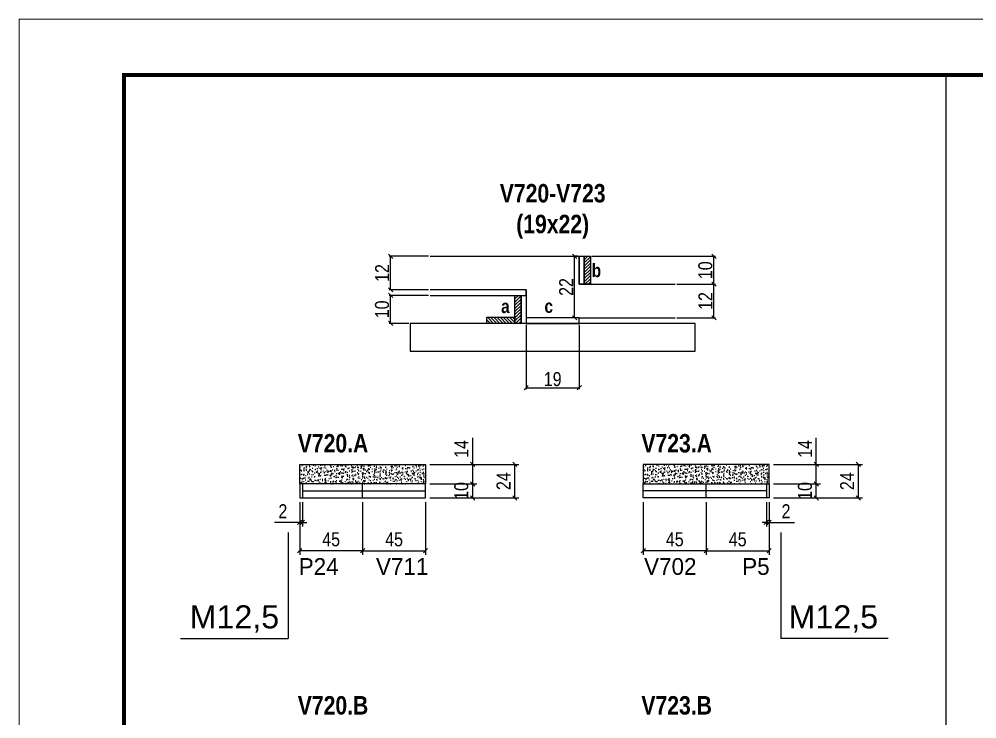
# Model space of a CAD drawing. Extents: x 13154 to 22413, y 1253 to 30260.
# Drawn here: x 16338 to 17023, y 21329 to 21829 of the extents above; entities that cross this region are included whole.
import ezdxf

# ---------------------------------------------------------------- set-up
doc = ezdxf.new("R2010")
doc.units = 0
doc.linetypes.add('DASHED', pattern=[0.75, 0.5, -0.25])
for name, color, linetype in [('5', 5, 'Continuous'), ('barrote', 251, 'Continuous'), ('COTA', 241, 'Continuous'), ('detalhes', 4, 'Continuous'), ('NOMENCLATURA', 7, 'Continuous'), ('Painéis', 200, 'Continuous'), ('SARR_2.2x10', 60, 'Continuous')]:
    doc.layers.add(name, color=color, linetype=linetype)
for name, color, linetype, lineweight in [('CONCRETO', 251, 'Continuous', 25), ('Folhas', 255, 'Continuous', 9), ('SARRAFO DE PRESSAO', 251, 'DASHED', 9)]:
    doc.layers.add(name, color=color, linetype=linetype, lineweight=lineweight)
doc.styles.add('COTA TECNICA', font='techl___.ttf', dxfattribs={"height": 10})
doc.styles.add('COTA TECNICA 2X', font='techl___.ttf', dxfattribs={"height": 10})
doc.styles.add('ROMAS860', font='ROMAS860.SHX')
doc.styles.get("Standard").update_dxf_attribs({"font": 'arial.ttf'})
doc.styles.add('TECNICA', font='techb___.ttf', dxfattribs={"height": 10})
doc.dimstyles.new('PAINEL', dxfattribs={"dimtxt": 10, "dimasz": 3, "dimexe": 3, "dimexo": 3, "dimgap": 3, "dimtad": 1, "dimdec": 1, "dimzin": 12, "dimdsep": 46, "dimtxsty": 'COTA TECNICA', "dimblk1": 'OBLIQUE', "dimblk2": 'OBLIQUE', "dimsah": 1, "dimcen": 0.9, "dimclrd": 4, "dimclre": 4, "dimclrt": 240, "dimadec": 1, "dimazin": 3, "dimtfac": 1, "dimtdec": 1, "dimtmove": 0, "dimatfit": 3, "dimfxl": 1, "dimtolj": 1, "dimtzin": 12, "dimarcsym": 0})
doc.dimstyles.new('SECAO', dxfattribs={"dimscale": 0.333333, "dimtxt": 5, "dimasz": 9, "dimexe": 3, "dimexo": 3, "dimgap": 3, "dimtad": 1, "dimdec": 1, "dimlfac": 0.5, "dimzin": 12, "dimdsep": 46, "dimtxsty": 'COTA TECNICA 2X', "dimblk1": 'OBLIQUE', "dimblk2": 'OBLIQUE', "dimsah": 1, "dimcen": 0.9, "dimclrd": 4, "dimclre": 4, "dimclrt": 240, "dimadec": 1, "dimazin": 3, "dimtfac": 1, "dimtdec": 1, "dimtmove": 0, "dimatfit": 3, "dimfxl": 1, "dimtolj": 1, "dimtzin": 12, "dimarcsym": 0})

# ---------------------------------------------------------------- blocks, each defined once
blk = doc.blocks.new('9999999999')
at = {"layer": 'Folhas'}
blk.add_lwpolyline([(98138.98, 34190.21), (99623.98, 34190.21), (99623.98, 35240.21), (98138.98, 35240.21)], close=True, dxfattribs=at)
at = {"layer": 'Folhas', "color": 30, "const_width": 3}
blk.add_lwpolyline([(98213.98, 34230.21), (99583.98, 34230.21), (99583.98, 35200.21), (98213.98, 35200.21)], close=True, dxfattribs=at)
blk = doc.blocks.new('_Oblique')
at = {"color": 0, "linetype": 'ByBlock', "lineweight": -2}
blk.add_line((-0.5, -0.5), (0.5, 0.5), dxfattribs=at)
blk = doc.blocks.new('*D793')
at = {"layer": 'COTA', "color": 4, "lineweight": -2, "transparency": 16777216}
for p, q in [((16737.4, 21659.53), (16734.06, 21659.53)), ((16735.06, 21615.53), (16735.06, 21659.53)), ((16737.4, 21615.53), (16734.06, 21615.53))]:
    blk.add_line(p, q, dxfattribs=at)
at = {"layer": 'Defpoints', "color": 0, "transparency": 16777216}
for p in [(16735.06, 21659.53), (16738.4, 21659.53), (16738.4, 21615.53)]:
    blk.add_point(p, dxfattribs=at)
at = {"layer": 'COTA', "color": 4, "lineweight": -2, "transparency": 16777216, "xscale": 3, "yscale": 3, "zscale": 3}
for p, rotation in [((16735.06, 21659.53), 90), ((16735.06, 21615.53), 270)]:
    blk.add_blockref('_Oblique', p, dxfattribs=dict(at, rotation=rotation))
at = {"layer": 'COTA', "color": 240, "transparency": 16777216, "insert": (16729.06, 21637.53), "char_height": 10, "attachment_point": 5, "rotation": 90, "style": 'COTA TECNICA 2X'}
blk.add_mtext('\\A1;22', dxfattribs=at)
blk = doc.blocks.new('*D794')
at = {"layer": 'COTA', "color": 4, "lineweight": -2, "transparency": 16777216}
for p, q in [((16630.7, 21631.53), (16602.5, 21631.53)), ((16603.5, 21611.53), (16603.5, 21631.53)), ((16616.44, 21611.53), (16602.5, 21611.53))]:
    blk.add_line(p, q, dxfattribs=at)
at = {"layer": 'Defpoints', "color": 0, "transparency": 16777216}
for p in [(16603.5, 21631.53), (16631.7, 21631.53), (16617.44, 21611.53)]:
    blk.add_point(p, dxfattribs=at)
at = {"layer": 'COTA', "color": 4, "lineweight": -2, "transparency": 16777216, "xscale": 3, "yscale": 3, "zscale": 3}
for p, rotation in [((16603.5, 21631.53), 90), ((16603.5, 21611.53), 270)]:
    blk.add_blockref('_Oblique', p, dxfattribs=dict(at, rotation=rotation))
at = {"layer": 'COTA', "color": 240, "transparency": 16777216, "insert": (16597.4, 21621.53), "char_height": 10, "attachment_point": 5, "rotation": 90, "style": 'COTA TECNICA 2X'}
blk.add_mtext('\\A1;10', dxfattribs=at)
blk = doc.blocks.new('*D795')
at = {"layer": 'COTA', "color": 4, "lineweight": -2, "transparency": 16777216}
for p, q in [((16630.7, 21659.53), (16602.5, 21659.53)), ((16603.5, 21635.53), (16603.5, 21659.53)), ((16630.7, 21635.53), (16602.5, 21635.53))]:
    blk.add_line(p, q, dxfattribs=at)
at = {"layer": 'Defpoints', "color": 0, "transparency": 16777216}
for p in [(16603.5, 21659.53), (16631.7, 21659.53), (16631.7, 21635.53)]:
    blk.add_point(p, dxfattribs=at)
at = {"layer": 'COTA', "color": 4, "lineweight": -2, "transparency": 16777216, "xscale": 3, "yscale": 3, "zscale": 3}
for p, rotation in [((16603.5, 21659.53), 90), ((16603.5, 21635.53), 270)]:
    blk.add_blockref('_Oblique', p, dxfattribs=dict(at, rotation=rotation))
at = {"layer": 'COTA', "color": 240, "transparency": 16777216, "insert": (16597.45, 21647.53), "char_height": 10, "attachment_point": 5, "rotation": 90, "style": 'COTA TECNICA 2X'}
blk.add_mtext('\\A1;12', dxfattribs=at)
blk = doc.blocks.new('*D796')
at = {"layer": 'COTA', "color": 4, "lineweight": -2, "transparency": 16777216}
for p, q in [((16808.1, 21639.53), (16835.71, 21639.53)), ((16834.71, 21615.53), (16834.71, 21639.53)), ((16808.1, 21615.53), (16835.71, 21615.53))]:
    blk.add_line(p, q, dxfattribs=at)
at = {"layer": 'Defpoints', "color": 0, "transparency": 16777216}
for p in [(16807.1, 21639.53), (16834.71, 21639.53), (16807.1, 21615.53)]:
    blk.add_point(p, dxfattribs=at)
at = {"layer": 'COTA', "color": 4, "lineweight": -2, "transparency": 16777216, "xscale": 3, "yscale": 3, "zscale": 3}
for p, rotation in [((16834.71, 21639.53), 90), ((16834.71, 21615.53), 270)]:
    blk.add_blockref('_Oblique', p, dxfattribs=dict(at, rotation=rotation))
at = {"layer": 'COTA', "color": 240, "transparency": 16777216, "insert": (16828.65, 21627.53), "char_height": 10, "attachment_point": 5, "rotation": 90, "style": 'COTA TECNICA 2X'}
blk.add_mtext('\\A1;12', dxfattribs=at)
blk = doc.blocks.new('*D797')
at = {"layer": 'COTA', "color": 4, "lineweight": -2, "transparency": 16777216}
for p, q in [((16747.4, 21659.53), (16835.71, 21659.53)), ((16834.71, 21639.53), (16834.71, 21659.53)), ((16808.1, 21639.53), (16835.71, 21639.53))]:
    blk.add_line(p, q, dxfattribs=at)
at = {"layer": 'Defpoints', "color": 0, "transparency": 16777216}
for p in [(16746.4, 21659.53), (16834.71, 21659.53), (16807.1, 21639.53)]:
    blk.add_point(p, dxfattribs=at)
at = {"layer": 'COTA', "color": 4, "lineweight": -2, "transparency": 16777216, "xscale": 3, "yscale": 3, "zscale": 3}
for p, rotation in [((16834.71, 21659.53), 90), ((16834.71, 21639.53), 270)]:
    blk.add_blockref('_Oblique', p, dxfattribs=dict(at, rotation=rotation))
at = {"layer": 'COTA', "color": 240, "transparency": 16777216, "insert": (16828.6, 21649.53), "char_height": 10, "attachment_point": 5, "rotation": 90, "style": 'COTA TECNICA 2X'}
blk.add_mtext('\\A1;10', dxfattribs=at)
blk = doc.blocks.new('*D798')
at = {"layer": 'COTA', "color": 4, "lineweight": -2, "transparency": 16777216}
for p, q in [((16700.4, 21610.53), (16700.4, 21564.5)), ((16738.4, 21610.53), (16738.4, 21564.5)), ((16700.4, 21565.5), (16738.4, 21565.5))]:
    blk.add_line(p, q, dxfattribs=at)
at = {"layer": 'Defpoints', "color": 0, "transparency": 16777216}
for p in [(16700.4, 21611.53), (16738.4, 21611.53), (16738.4, 21565.5)]:
    blk.add_point(p, dxfattribs=at)
at = {"layer": 'COTA', "color": 4, "lineweight": -2, "transparency": 16777216, "xscale": 3, "yscale": 3, "zscale": 3, "rotation": 180}
blk.add_blockref('_Oblique', (16700.4, 21565.5), dxfattribs=at)
at = {"layer": 'COTA', "color": 4, "lineweight": -2, "transparency": 16777216, "xscale": 3, "yscale": 3, "zscale": 3}
blk.add_blockref('_Oblique', (16738.4, 21565.5), dxfattribs=at)
at = {"layer": 'COTA', "color": 240, "transparency": 16777216, "insert": (16719.4, 21571.59), "char_height": 10, "attachment_point": 5, "style": 'COTA TECNICA 2X'}
blk.add_mtext('\\A1;19', dxfattribs=at)
blk = doc.blocks.new('*D799')
at = {"layer": 'COTA', "color": 4, "lineweight": -2, "transparency": 16777216}
for p, q in [((16538.49, 21483.64), (16538.49, 21445.87)), ((16583.49, 21483.64), (16583.49, 21445.87)), ((16583.49, 21448.87), (16538.49, 21448.87))]:
    blk.add_line(p, q, dxfattribs=at)
at = {"layer": 'Defpoints', "color": 0, "transparency": 16777216}
for p in [(16538.49, 21486.64), (16583.49, 21486.64), (16538.49, 21448.87)]:
    blk.add_point(p, dxfattribs=at)
at = {"layer": 'COTA', "color": 4, "lineweight": -2, "transparency": 16777216, "xscale": 3, "yscale": 3, "zscale": 3, "rotation": 180}
blk.add_blockref('_Oblique', (16538.49, 21448.87), dxfattribs=at)
at = {"layer": 'COTA', "color": 4, "lineweight": -2, "transparency": 16777216, "xscale": 3, "yscale": 3, "zscale": 3}
blk.add_blockref('_Oblique', (16583.49, 21448.87), dxfattribs=at)
at = {"layer": 'COTA', "color": 240, "transparency": 16777216, "insert": (16560.99, 21456.98), "char_height": 10, "attachment_point": 5, "style": 'COTA TECNICA'}
blk.add_mtext('\\A1;45', dxfattribs=at)
blk = doc.blocks.new('*D800')
at = {"layer": 'COTA', "color": 4, "lineweight": -2, "transparency": 16777216}
for p, q in [((16631.49, 21496.64), (16665.2, 21496.64)), ((16662.2, 21486.64), (16662.2, 21496.64)), ((16631.49, 21486.64), (16665.2, 21486.64))]:
    blk.add_line(p, q, dxfattribs=at)
at = {"layer": 'Defpoints', "color": 0, "transparency": 16777216}
for p in [(16628.49, 21496.64), (16662.2, 21496.64), (16628.49, 21486.64)]:
    blk.add_point(p, dxfattribs=at)
at = {"layer": 'COTA', "color": 4, "lineweight": -2, "transparency": 16777216, "xscale": 3, "yscale": 3, "zscale": 3}
for p, rotation in [((16662.2, 21496.64), 90), ((16662.2, 21486.64), 270)]:
    blk.add_blockref('_Oblique', p, dxfattribs=dict(at, rotation=rotation))
at = {"layer": 'COTA', "color": 240, "transparency": 16777216, "insert": (16654.1, 21491.64), "char_height": 10, "attachment_point": 5, "rotation": 90, "style": 'COTA TECNICA'}
blk.add_mtext('\\A1;10', dxfattribs=at)
blk = doc.blocks.new('*D801')
at = {"layer": 'COTA', "color": 4, "lineweight": -2, "transparency": 16777216}
for p, q in [((16583.49, 21483.64), (16583.49, 21445.87)), ((16628.49, 21483.64), (16628.49, 21445.87)), ((16583.49, 21448.87), (16628.49, 21448.87))]:
    blk.add_line(p, q, dxfattribs=at)
at = {"layer": 'Defpoints', "color": 0, "transparency": 16777216}
for p in [(16583.49, 21486.64), (16628.49, 21486.64), (16628.49, 21448.87)]:
    blk.add_point(p, dxfattribs=at)
at = {"layer": 'COTA', "color": 4, "lineweight": -2, "transparency": 16777216, "xscale": 3, "yscale": 3, "zscale": 3, "rotation": 180}
blk.add_blockref('_Oblique', (16583.49, 21448.87), dxfattribs=at)
at = {"layer": 'COTA', "color": 4, "lineweight": -2, "transparency": 16777216, "xscale": 3, "yscale": 3, "zscale": 3}
blk.add_blockref('_Oblique', (16628.49, 21448.87), dxfattribs=at)
at = {"layer": 'COTA', "color": 240, "transparency": 16777216, "insert": (16605.99, 21456.98), "char_height": 10, "attachment_point": 5, "style": 'COTA TECNICA'}
blk.add_mtext('\\A1;45', dxfattribs=at)
blk = doc.blocks.new('*D802')
at = {"layer": 'COTA', "color": 4, "lineweight": -2, "transparency": 16777216}
for p, q in [((16662.2, 21510.64), (16662.2, 21529.75)), ((16631.49, 21510.64), (16665.2, 21510.64)), ((16662.2, 21496.64), (16662.2, 21510.64)), ((16631.49, 21496.64), (16665.2, 21496.64))]:
    blk.add_line(p, q, dxfattribs=at)
at = {"layer": 'Defpoints', "color": 0, "transparency": 16777216}
for p in [(16628.49, 21510.64), (16662.2, 21510.64), (16628.49, 21496.64)]:
    blk.add_point(p, dxfattribs=at)
at = {"layer": 'COTA', "color": 4, "lineweight": -2, "transparency": 16777216, "xscale": 3, "yscale": 3, "zscale": 3}
for p, rotation in [((16662.2, 21510.64), 90), ((16662.2, 21496.64), 270)]:
    blk.add_blockref('_Oblique', p, dxfattribs=dict(at, rotation=rotation))
at = {"layer": 'COTA', "color": 240, "transparency": 16777216, "insert": (16654.13, 21521.69), "char_height": 10, "attachment_point": 5, "rotation": 90, "style": 'COTA TECNICA'}
blk.add_mtext('\\A1;14', dxfattribs=at)
blk = doc.blocks.new('*D807')
at = {"layer": 'COTA', "color": 4, "lineweight": -2, "transparency": 16777216}
for p, q in [((16631.49, 21510.64), (16695.31, 21510.64)), ((16692.31, 21486.64), (16692.31, 21510.64)), ((16631.49, 21486.64), (16695.31, 21486.64))]:
    blk.add_line(p, q, dxfattribs=at)
at = {"layer": 'Defpoints', "color": 0, "transparency": 16777216}
for p in [(16628.49, 21510.64), (16692.31, 21510.64), (16628.49, 21486.64)]:
    blk.add_point(p, dxfattribs=at)
at = {"layer": 'COTA', "color": 4, "lineweight": -2, "transparency": 16777216, "xscale": 3, "yscale": 3, "zscale": 3}
for p, rotation in [((16692.31, 21510.64), 90), ((16692.31, 21486.64), 270)]:
    blk.add_blockref('_Oblique', p, dxfattribs=dict(at, rotation=rotation))
at = {"layer": 'COTA', "color": 240, "transparency": 16777216, "insert": (16684.24, 21498.64), "char_height": 10, "attachment_point": 5, "rotation": 90, "style": 'COTA TECNICA'}
blk.add_mtext('\\A1;24', dxfattribs=at)
blk = doc.blocks.new('*D1120')
at = {"layer": 'COTA', "color": 4, "lineweight": -2, "transparency": 16777216}
for p, q in [((16538.49, 21483.64), (16538.49, 21466.13)), ((16540.49, 21483.64), (16540.49, 21466.13)), ((16538.49, 21469.13), (16520.37, 21469.13)), ((16540.49, 21469.13), (16538.49, 21469.13)), ((16540.49, 21469.13), (16543.49, 21469.13))]:
    blk.add_line(p, q, dxfattribs=at)
at = {"layer": 'Defpoints', "color": 0, "transparency": 16777216}
for p in [(16538.49, 21486.64), (16540.49, 21486.64), (16538.49, 21469.13)]:
    blk.add_point(p, dxfattribs=at)
at = {"layer": 'COTA', "color": 4, "lineweight": -2, "transparency": 16777216, "xscale": 3, "yscale": 3, "zscale": 3}
blk.add_blockref('_Oblique', (16538.49, 21469.13), dxfattribs=at)
at = {"layer": 'COTA', "color": 4, "lineweight": -2, "transparency": 16777216, "xscale": 3, "yscale": 3, "zscale": 3, "rotation": 180}
blk.add_blockref('_Oblique', (16540.49, 21469.13), dxfattribs=at)
at = {"layer": 'COTA', "color": 240, "transparency": 16777216, "insert": (16526.43, 21477.13), "char_height": 10, "attachment_point": 5, "style": 'COTA TECNICA'}
blk.add_mtext('\\A1;2', dxfattribs=at)
blk = doc.blocks.new('*D1121')
at = {"layer": 'COTA', "color": 4, "lineweight": -2, "transparency": 16777216}
for p, q in [((16829.2, 21483.64), (16829.2, 21445.87)), ((16874.2, 21483.64), (16874.2, 21445.87)), ((16829.2, 21448.87), (16874.2, 21448.87))]:
    blk.add_line(p, q, dxfattribs=at)
at = {"layer": 'Defpoints', "color": 0, "transparency": 16777216}
for p in [(16829.2, 21486.64), (16874.2, 21486.64), (16874.2, 21448.87)]:
    blk.add_point(p, dxfattribs=at)
at = {"layer": 'COTA', "color": 4, "lineweight": -2, "transparency": 16777216, "xscale": 3, "yscale": 3, "zscale": 3, "rotation": 180}
blk.add_blockref('_Oblique', (16829.2, 21448.87), dxfattribs=at)
at = {"layer": 'COTA', "color": 4, "lineweight": -2, "transparency": 16777216, "xscale": 3, "yscale": 3, "zscale": 3}
blk.add_blockref('_Oblique', (16874.2, 21448.87), dxfattribs=at)
at = {"layer": 'COTA', "color": 240, "transparency": 16777216, "insert": (16851.7, 21456.98), "char_height": 10, "attachment_point": 5, "style": 'COTA TECNICA'}
blk.add_mtext('\\A1;45', dxfattribs=at)
blk = doc.blocks.new('*D1123')
at = {"layer": 'COTA', "color": 4, "lineweight": -2, "transparency": 16777216}
for p, q in [((16784.2, 21483.64), (16784.2, 21445.87)), ((16829.2, 21483.64), (16829.2, 21445.87)), ((16829.2, 21448.87), (16784.2, 21448.87))]:
    blk.add_line(p, q, dxfattribs=at)
at = {"layer": 'Defpoints', "color": 0, "transparency": 16777216}
for p in [(16784.2, 21486.64), (16829.2, 21486.64), (16784.2, 21448.87)]:
    blk.add_point(p, dxfattribs=at)
at = {"layer": 'COTA', "color": 4, "lineweight": -2, "transparency": 16777216, "xscale": 3, "yscale": 3, "zscale": 3, "rotation": 180}
blk.add_blockref('_Oblique', (16784.2, 21448.87), dxfattribs=at)
at = {"layer": 'COTA', "color": 4, "lineweight": -2, "transparency": 16777216, "xscale": 3, "yscale": 3, "zscale": 3}
blk.add_blockref('_Oblique', (16829.2, 21448.87), dxfattribs=at)
at = {"layer": 'COTA', "color": 240, "transparency": 16777216, "insert": (16806.7, 21456.98), "char_height": 10, "attachment_point": 5, "style": 'COTA TECNICA'}
blk.add_mtext('\\A1;45', dxfattribs=at)
blk = doc.blocks.new('*D1126')
at = {"layer": 'COTA', "color": 4, "lineweight": -2, "transparency": 16777216}
for p, q in [((16872.2, 21483.64), (16872.2, 21466.13)), ((16874.2, 21483.64), (16874.2, 21466.13)), ((16872.2, 21469.13), (16869.2, 21469.13)), ((16872.2, 21469.13), (16874.2, 21469.13)), ((16874.2, 21469.13), (16892.32, 21469.13))]:
    blk.add_line(p, q, dxfattribs=at)
at = {"layer": 'Defpoints', "color": 0, "transparency": 16777216}
for p in [(16872.2, 21486.64), (16874.2, 21486.64), (16874.2, 21469.13)]:
    blk.add_point(p, dxfattribs=at)
at = {"layer": 'COTA', "color": 4, "lineweight": -2, "transparency": 16777216, "xscale": 3, "yscale": 3, "zscale": 3}
blk.add_blockref('_Oblique', (16872.2, 21469.13), dxfattribs=at)
at = {"layer": 'COTA', "color": 4, "lineweight": -2, "transparency": 16777216, "xscale": 3, "yscale": 3, "zscale": 3, "rotation": 180}
blk.add_blockref('_Oblique', (16874.2, 21469.13), dxfattribs=at)
at = {"layer": 'COTA', "color": 240, "transparency": 16777216, "insert": (16886.26, 21477.13), "char_height": 10, "attachment_point": 5, "style": 'COTA TECNICA'}
blk.add_mtext('\\A1;2', dxfattribs=at)
blk = doc.blocks.new('*D1127')
at = {"layer": 'COTA', "color": 4, "lineweight": -2, "transparency": 16777216}
for p, q in [((16877.2, 21496.64), (16910.92, 21496.64)), ((16907.92, 21486.64), (16907.92, 21496.64)), ((16877.2, 21486.64), (16910.92, 21486.64))]:
    blk.add_line(p, q, dxfattribs=at)
at = {"layer": 'Defpoints', "color": 0, "transparency": 16777216}
for p in [(16874.2, 21496.64), (16907.92, 21496.64), (16874.2, 21486.64)]:
    blk.add_point(p, dxfattribs=at)
at = {"layer": 'COTA', "color": 4, "lineweight": -2, "transparency": 16777216, "xscale": 3, "yscale": 3, "zscale": 3}
for p, rotation in [((16907.92, 21496.64), 90), ((16907.92, 21486.64), 270)]:
    blk.add_blockref('_Oblique', p, dxfattribs=dict(at, rotation=rotation))
at = {"layer": 'COTA', "color": 240, "transparency": 16777216, "insert": (16899.82, 21491.64), "char_height": 10, "attachment_point": 5, "rotation": 90, "style": 'COTA TECNICA'}
blk.add_mtext('\\A1;10', dxfattribs=at)
blk = doc.blocks.new('*D1128')
at = {"layer": 'COTA', "color": 4, "lineweight": -2, "transparency": 16777216}
for p, q in [((16907.92, 21510.64), (16907.92, 21529.75)), ((16877.2, 21510.64), (16910.92, 21510.64)), ((16907.92, 21496.64), (16907.92, 21510.64)), ((16877.2, 21496.64), (16910.92, 21496.64))]:
    blk.add_line(p, q, dxfattribs=at)
at = {"layer": 'Defpoints', "color": 0, "transparency": 16777216}
for p in [(16874.2, 21510.64), (16907.92, 21510.64), (16874.2, 21496.64)]:
    blk.add_point(p, dxfattribs=at)
at = {"layer": 'COTA', "color": 4, "lineweight": -2, "transparency": 16777216, "xscale": 3, "yscale": 3, "zscale": 3}
for p, rotation in [((16907.92, 21510.64), 90), ((16907.92, 21496.64), 270)]:
    blk.add_blockref('_Oblique', p, dxfattribs=dict(at, rotation=rotation))
at = {"layer": 'COTA', "color": 240, "transparency": 16777216, "insert": (16899.85, 21521.69), "char_height": 10, "attachment_point": 5, "rotation": 90, "style": 'COTA TECNICA'}
blk.add_mtext('\\A1;14', dxfattribs=at)
blk = doc.blocks.new('*D1129')
at = {"layer": 'COTA', "color": 4, "lineweight": -2, "transparency": 16777216}
for p, q in [((16877.2, 21510.64), (16941.03, 21510.64)), ((16938.03, 21486.64), (16938.03, 21510.64)), ((16877.2, 21486.64), (16941.03, 21486.64))]:
    blk.add_line(p, q, dxfattribs=at)
at = {"layer": 'Defpoints', "color": 0, "transparency": 16777216}
for p in [(16874.2, 21510.64), (16938.03, 21510.64), (16874.2, 21486.64)]:
    blk.add_point(p, dxfattribs=at)
at = {"layer": 'COTA', "color": 4, "lineweight": -2, "transparency": 16777216, "xscale": 3, "yscale": 3, "zscale": 3}
for p, rotation in [((16938.03, 21510.64), 90), ((16938.03, 21486.64), 270)]:
    blk.add_blockref('_Oblique', p, dxfattribs=dict(at, rotation=rotation))
at = {"layer": 'COTA', "color": 240, "transparency": 16777216, "insert": (16929.96, 21498.64), "char_height": 10, "attachment_point": 5, "rotation": 90, "style": 'COTA TECNICA'}
blk.add_mtext('\\A1;24', dxfattribs=at)

msp = doc.modelspace()

# ---------------------------------------------------------------- hatches: boundary and pattern name
at = {"layer": 'COTA'}
h = msp.add_hatch(dxfattribs=at)
h.set_pattern_fill('AR-CONC', color=256, scale=0.03)
h.set_pattern_definition([(50, (-64.7786, 74.803), (5.4655401, -0.4781726), [0.5715, -6.2865]), (355, (-64.7786, 74.803), (-1.0573026, 5.7317054), [0.4572, -5.0292175]), (100.451445, (-64.323, 74.763), (4.4082374, 5.2535326), [0.4857003, -5.3427073]), (46.1842, (-64.7786, 76.327), (8.1323712, -1.2612698), [0.85725, -9.42975]), (96.635558, (-64.101, 76.222), (7.122124, 7.4227837), [0.7285507, -8.0140682]), (351.18415, (-64.7786, 76.327), (7.122124, 7.4227837), [0.685799, -7.543792]), (21, (-64.0166, 75.946), (4.54843174, -3.06795595), [0.5715, -6.2865]), (326, (-64.0166, 75.946), (1.8540609, 5.525639), [0.4572, -5.0292]), (71.451445, (-63.6375, 75.6904), (6.4024926, 2.4576831), [0.4857003, -5.3426981]), (37.5, (-64.7786, 74.803), (0.0926581, 2.53665117), [0, -4.96824, 0, -5.1054, 0, -5.04825]), (7.5, (-64.7786, 74.803), (2.00458988, 3.00541724), [0, -2.91084, 0, -4.85394, 0, -1.92405]), (327.5, (-66.4778, 74.803), (4.06771786, -0.17186232), [0, -1.905, 0, -5.9436, 0, -7.8867]), (317.5, (-67.24, 74.803), (4.44387544, 0.76279473), [0, -2.4765, 0, -3.94716, 0, -5.6007])])
h.paths.add_polyline_path([(16628.49, 21496.64), (16628.49, 21510.64), (16538.49, 21510.64), (16538.49, 21496.64)])
h = msp.add_hatch(dxfattribs=at)
h.set_pattern_fill('AR-CONC', color=256, scale=0.03)
h.set_pattern_definition([(50, (180.941, 74.803), (5.4655401, -0.4781726), [0.5715, -6.2865]), (355, (180.941, 74.803), (-1.0573026, 5.7317054), [0.4572, -5.0292175]), (100.451445, (181.3963, 74.763), (4.4082374, 5.2535326), [0.4857003, -5.3427073]), (46.1842, (180.941, 76.327), (8.1323712, -1.2612698), [0.85725, -9.42975]), (96.635558, (181.6185, 76.222), (7.122124, 7.4227837), [0.7285507, -8.0140682]), (351.18415, (180.941, 76.327), (7.122124, 7.4227837), [0.685799, -7.543792]), (21, (181.703, 75.946), (4.54843174, -3.06795595), [0.5715, -6.2865]), (326, (181.703, 75.946), (1.8540609, 5.525639), [0.4572, -5.0292]), (71.451445, (182.082, 75.6904), (6.4024926, 2.4576831), [0.4857003, -5.3426981]), (37.5, (180.9408, 74.803), (0.0926581, 2.53665117), [0, -4.96824, 0, -5.1054, 0, -5.04825]), (7.5, (180.9408, 74.803), (2.00458988, 3.00541724), [0, -2.91084, 0, -4.85394, 0, -1.92405]), (327.5, (179.2416, 74.803), (4.06771786, -0.17186232), [0, -1.905, 0, -5.9436, 0, -7.8867]), (317.5, (178.4796, 74.803), (4.44387544, 0.76279473), [0, -2.4765, 0, -3.94716, 0, -5.6007])])
h.paths.add_polyline_path([(16874.2, 21496.64), (16874.2, 21510.64), (16784.2, 21510.64), (16784.2, 21496.64)])
at = {"layer": 'SARR_2.2x10'}
h = msp.add_hatch(dxfattribs=at)
h.set_pattern_fill('ANSI31', color=256, scale=0.5)
h.set_pattern_definition([(45, (-106770.1696, -11534.0103), (-1.122532015, 1.122532015), [])])
h.paths.add_polyline_path([(16746.4, 21659.53), (16742, 21659.53), (16742, 21639.53), (16746.4, 21639.53)])
h = msp.add_hatch(dxfattribs=at)
h.set_pattern_fill('ANSI31', color=256, scale=0.5)
h.set_pattern_definition([(45, (-106819.7696, -11562.0103), (-1.122532015, 1.122532015), [])])
h.paths.add_polyline_path([(16696.8, 21631.53), (16692.4, 21631.53), (16692.4, 21611.53), (16696.8, 21611.53)])
h = msp.add_hatch(dxfattribs=at)
h.set_pattern_fill('ANSI31', color=256, scale=0.5, angle=90)
h.set_pattern_definition([(135, (49865.9387, -101900.6414), (-1.122532015, -1.122532015), [])])
h.paths.add_polyline_path([(16672.4, 21615.93), (16672.4, 21611.53), (16692.4, 21611.53), (16692.4, 21615.93)])

# ---------------------------------------------------------------- linework, layer by layer
at = {"layer": 'barrote'}
msp.add_lwpolyline([(16617.44, 21591.53), (16821.36, 21591.53), (16821.36, 21611.53), (16617.44, 21611.53)], close=True, dxfattribs=at)
at = {"layer": 'CONCRETO', "linetype": 'Continuous'}
for p, q in [((16631.7, 21659.53), (16738.4, 21659.53)), ((16738.4, 21659.53), (16738.4, 21639.53)), ((16700.4, 21635.53), (16700.4, 21615.13)), ((16738.4, 21639.53), (16807.1, 21639.53))]:
    msp.add_line(p, q, dxfattribs=at)
at = {"layer": 'COTA'}
for p, q in [((17000.5, 21789.15), (17000.5, 21018.39)), ((16538.49, 21496.64), (16538.49, 21510.64)), ((16538.49, 21510.64), (16628.49, 21510.64)), ((16628.49, 21510.64), (16628.49, 21496.64)), ((16874.2, 21510.64), (16784.2, 21510.64)), ((16784.2, 21510.64), (16784.2, 21496.64)), ((16874.2, 21496.64), (16874.2, 21510.64))]:
    msp.add_line(p, q, dxfattribs=at)
at = {"layer": 'NOMENCLATURA', "linetype": 'Continuous'}
for p, q in [((16530.2, 21461.9), (16530.2, 21386.15)), ((16882.49, 21461.9), (16882.49, 21386.15)), ((16453.33, 21386.15), (16530.2, 21386.15)), ((16959.36, 21386.15), (16882.49, 21386.15))]:
    msp.add_line(p, q, dxfattribs=at)
at = {"layer": 'Painéis', "linetype": 'Continuous'}
for p, q in [((16540.49, 21496.64), (16540.49, 21486.64)), ((16583.49, 21486.64), (16583.49, 21496.64)), ((16829.2, 21486.64), (16829.2, 21496.64)), ((16872.2, 21496.64), (16872.2, 21486.64))]:
    msp.add_line(p, q, dxfattribs=at)
for points in [[(16738.4, 21639.53), (16738.4, 21659.53), (16742, 21659.53), (16742, 21639.53)], [(16738.4, 21615.53), (16700.4, 21615.53), (16700.4, 21611.53), (16738.4, 21611.53)], [(16538.49, 21486.64), (16628.49, 21486.64), (16628.49, 21496.64), (16538.49, 21496.64)], [(16874.2, 21486.64), (16784.2, 21486.64), (16784.2, 21496.64), (16874.2, 21496.64)]]:
    msp.add_lwpolyline(points, close=True, dxfattribs=at)
for points in [[(16631.7, 21631.53), (16700.4, 21631.53), (16700.4, 21635.53), (16631.7, 21635.53)], [(16807.1, 21611.53), (16738.4, 21611.53), (16738.4, 21615.53), (16807.1, 21615.53)]]:
    msp.add_lwpolyline(points, dxfattribs=at)
at = {"layer": 'Painéis', "linetype": 'Continuous', "elevation": 0}
msp.add_lwpolyline([(16696.8, 21611.53), (16696.8, 21631.53), (16700.4, 21631.53), (16700.4, 21611.53)], close=True, dxfattribs=at)
at = {"layer": 'SARR_2.2x10'}
for p, q in [((16540.49, 21491.64), (16583.49, 21491.64)), ((16583.49, 21491.64), (16628.49, 21491.64)), ((16829.2, 21491.64), (16784.2, 21491.64)), ((16872.2, 21491.64), (16829.2, 21491.64))]:
    msp.add_line(p, q, dxfattribs=at)
msp.add_lwpolyline([(16746.4, 21659.53), (16746.4, 21639.53), (16742, 21639.53), (16742, 21659.53)], close=True, dxfattribs=at)
at = {"layer": 'SARR_2.2x10', "elevation": 0}
for points in [[(16696.8, 21631.53), (16696.8, 21611.53), (16692.4, 21611.53), (16692.4, 21631.53)], [(16672.4, 21615.93), (16692.4, 21615.93), (16692.4, 21611.53), (16672.4, 21611.53)]]:
    msp.add_lwpolyline(points, close=True, dxfattribs=at)

# ---------------------------------------------------------------- block references
at = {"layer": 'SARRAFO DE PRESSAO', "color": 6, "linetype": 'ByBlock'}
msp.add_blockref('9999999999', (-81801.1, -13411.06), dxfattribs=at)

# ---------------------------------------------------------------- texts
at = {"layer": '5', "linetype": 'Continuous', "style": 'ROMAS860'}
for s, rotation, p in [('P24', 359.99996, (16537.79, 21431.6)), ('V711', 359.99996, (16593.05, 21431.6)), ('V702', 0.00004, (16784.78, 21431.6)), ('P5', 0.00004, (16854.92, 21431.6))]:
    msp.add_text(s, height=12, rotation=rotation, dxfattribs=at).set_placement(p)
at = {"layer": 'detalhes', "style": 'TECNICA'}
for s, p in [('b', (16747.3, 21644.58)), ('a', (16682.53, 21618.9)), ('c', (16713.51, 21619))]:
    msp.add_text(s, height=9.6, dxfattribs=at).set_placement(p)
at = {"layer": 'NOMENCLATURA', "style": 'TECNICA'}
for s, p in [('V720.A', (16537.11, 21519.16)), ('V723.A', (16782.83, 21519.16)), ('V720.B', (16537.11, 21331.69)), ('V723.B', (16782.83, 21331.69))]:
    msp.add_text(s, height=13.2, dxfattribs=at).set_placement(p)
at = {"layer": 'NOMENCLATURA', "linetype": 'Continuous'}
for p in [(16459.77, 21393.34), (16888.07, 21393.34)]:
    msp.add_text('M12,5', height=16.5, dxfattribs=at).set_placement(p)
at = {"layer": 'NOMENCLATURA', "insert": (16719.4, 21711.22), "char_height": 13.2, "attachment_point": 2, "style": 'TECNICA'}
msp.add_mtext_dynamic_manual_height_columns('V720-V723\\P(19x22)', width=300.2766, gutter_width=1, heights=[0], dxfattribs=at)

# ---------------------------------------------------------------- dimensions: what is measured, and where the dimension line sits
at = {"layer": 'COTA'}
for base, p1, p2, angle, dimstyle, picture, middle in [((16603.5, 21659.53), (16631.7, 21635.53), (16631.7, 21659.53), 90, 'SECAO', '*D795', (16597.45, 21647.53)), ((16735.06, 21659.53), (16738.4, 21615.53), (16738.4, 21659.53), 90, 'SECAO', '*D793', (16729.06, 21637.53)), ((16834.71, 21659.53), (16807.1, 21639.53), (16746.4, 21659.53), 90, 'SECAO', '*D797', (16828.6, 21649.53)), ((16834.71, 21639.53), (16807.1, 21615.53), (16807.1, 21639.53), 90, 'SECAO', '*D796', (16828.65, 21627.53)), ((16662.2, 21510.64), (16628.49, 21496.64), (16628.49, 21510.64), 90, 'PAINEL', '*D802', (16654.13, 21521.69)), ((16907.92, 21510.64), (16874.2, 21496.64), (16874.2, 21510.64), 90, 'PAINEL', '*D1128', (16899.85, 21521.69)), ((16692.31, 21510.64), (16628.49, 21486.64), (16628.49, 21510.64), 90, 'PAINEL', '*D807', (16684.24, 21498.64)), ((16938.03, 21510.64), (16874.2, 21486.64), (16874.2, 21510.64), 90, 'PAINEL', '*D1129', (16929.96, 21498.64)), ((16784.2, 21448.87), (16829.2, 21486.64), (16784.2, 21486.64), 180, 'PAINEL', '*D1123', (16806.7, 21456.98)), ((16874.2, 21448.87), (16829.2, 21486.64), (16874.2, 21486.64), 180, 'PAINEL', '*D1121', (16851.7, 21456.98)), ((16874.2, 21469.13), (16872.2, 21486.64), (16874.2, 21486.64), 180, 'PAINEL', '*D1126', (16886.26, 21477.13))]:
    dim = msp.add_linear_dim(base=base, p1=p1, p2=p2, angle=angle, dimstyle=dimstyle, dxfattribs=at)
    dim.commit()
    dim.dimension.update_dxf_attribs({"geometry": picture, "text_midpoint": middle})
for base, p1, p2, dimstyle, picture, middle in [((16603.5, 21631.53), (16617.44, 21611.53), (16631.7, 21631.53), 'SECAO', '*D794', (16603.5, 21621.53)), ((16662.2, 21496.64), (16628.49, 21486.64), (16628.49, 21496.64), 'PAINEL', '*D800', (16662.2, 21491.64)), ((16907.92, 21496.64), (16874.2, 21486.64), (16874.2, 21496.64), 'PAINEL', '*D1127', (16907.92, 21491.64))]:
    dim = msp.add_linear_dim(base=base, p1=p1, p2=p2, angle=90, dimstyle=dimstyle, dxfattribs=at)
    dim.commit()
    dim.dimension.update_dxf_attribs({"geometry": picture, "text_midpoint": middle, "dimtype": 160})
for base, p1, p2, dimstyle, picture, middle in [((16738.4, 21565.5), (16700.4, 21611.53), (16738.4, 21611.53), 'SECAO', '*D798', (16719.4, 21571.59)), ((16538.49, 21469.13), (16540.49, 21486.64), (16538.49, 21486.64), 'PAINEL', '*D1120', (16526.43, 21477.13)), ((16538.49, 21448.87), (16583.49, 21486.64), (16538.49, 21486.64), 'PAINEL', '*D799', (16560.99, 21456.98)), ((16628.49, 21448.87), (16583.49, 21486.64), (16628.49, 21486.64), 'PAINEL', '*D801', (16605.99, 21456.98))]:
    dim = msp.add_linear_dim(base=base, p1=p1, p2=p2, dimstyle=dimstyle, dxfattribs=at)
    dim.commit()
    dim.dimension.update_dxf_attribs({"geometry": picture, "text_midpoint": middle})

doc.saveas('drawing.dxf')
